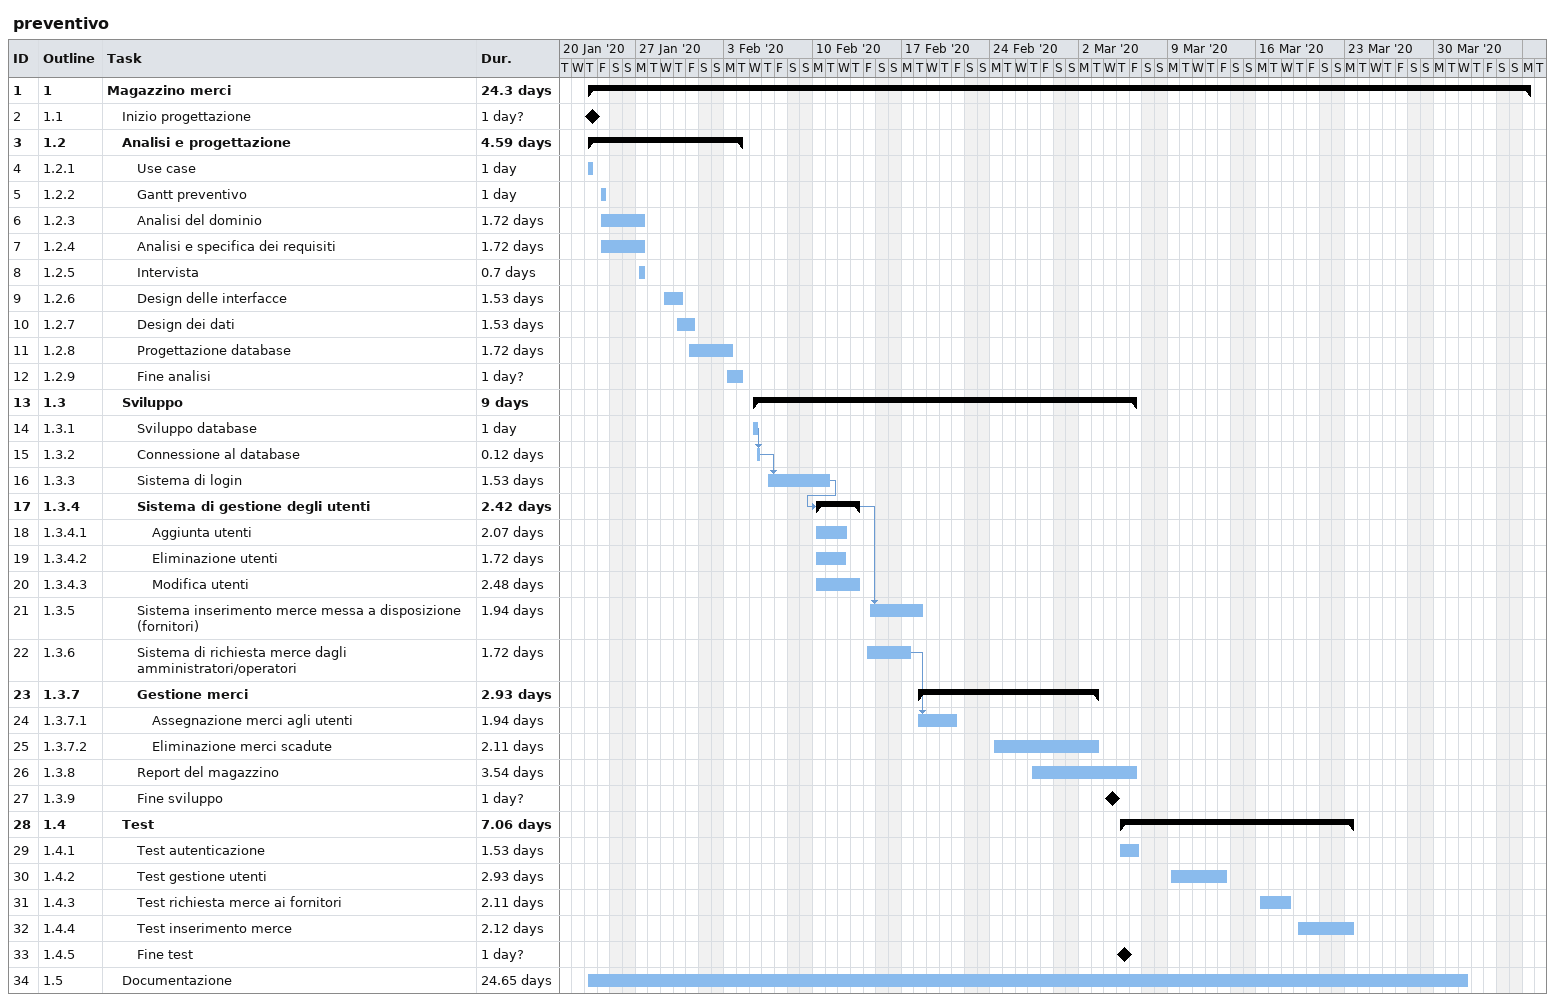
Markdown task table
preventivo

| ID | WBS | Task | Duration | Start | Finish | Predecessors |
|---|---|---|---|---|---|---|
| 1 | 1 | **Magazzino merci** | 24.3d | 2020-01-23 | 2020-04-06 |  |
| 2 | 1.1 | Inizio progettazione | 1d? | 2020-01-23 | 2020-01-23 |  |
| 3 | 1.2 | **Analisi e progettazione** | 4.59d | 2020-01-23 | 2020-02-04 |  |
| 4 | 1.2.1 | Use case | 1d | 2020-01-23 | 2020-01-23 |  |
| 5 | 1.2.2 | Gantt preventivo | 1d | 2020-01-24 | 2020-01-24 |  |
| 6 | 1.2.3 | Analisi del dominio | 1.72d | 2020-01-24 | 2020-01-27 |  |
| 7 | 1.2.4 | Analisi e specifica dei requisiti | 1.72d | 2020-01-24 | 2020-01-27 |  |
| 8 | 1.2.5 | Intervista | 0.7d | 2020-01-27 | 2020-01-27 |  |
| 9 | 1.2.6 | Design delle interfacce | 1.53d | 2020-01-29 | 2020-01-30 |  |
| 10 | 1.2.7 | Design dei dati | 1.53d | 2020-01-30 | 2020-01-31 |  |
| 11 | 1.2.8 | Progettazione database | 1.72d | 2020-01-31 | 2020-02-03 |  |
| 12 | 1.2.9 | Fine analisi | 1d? | 2020-02-03 | 2020-02-04 |  |
| 13 | 1.3 | **Sviluppo** | 9d | 2020-02-05 | 2020-03-06 |  |
| 14 | 1.3.1 | Sviluppo database | 1d | 2020-02-05 | 2020-02-05 |  |
| 15 | 1.3.2 | Connessione al database | 0.12d | 2020-02-05 | 2020-02-05 | 14 |
| 16 | 1.3.3 | Sistema di login | 1.53d | 2020-02-06 | 2020-02-11 | 15 |
| 17 | 1.3.4 | **Sistema di gestione degli utenti** | 2.42d | 2020-02-10 | 2020-02-13 | 16 |
| 18 | 1.3.4.1 | Aggiunta utenti | 2.07d | 2020-02-10 | 2020-02-12 |  |
| 19 | 1.3.4.2 | Eliminazione utenti | 1.72d | 2020-02-10 | 2020-02-12 |  |
| 20 | 1.3.4.3 | Modifica utenti | 2.48d | 2020-02-10 | 2020-02-13 |  |
| 21 | 1.3.5 | Sistema inserimento merce messa a disposizione (fornitori) | 1.94d | 2020-02-14 | 2020-02-18 | 17 |
| 22 | 1.3.6 | Sistema di richiesta merce dagli amministratori/operatori | 1.72d | 2020-02-14 | 2020-02-17 |  |
| 23 | 1.3.7 | **Gestione merci** | 2.93d | 2020-02-18 | 2020-03-03 |  |
| 24 | 1.3.7.1 | Assegnazione merci agli utenti | 1.94d | 2020-02-18 | 2020-02-21 | 22 |
| 25 | 1.3.7.2 | Eliminazione merci scadute | 2.11d | 2020-02-24 | 2020-03-03 |  |
| 26 | 1.3.8 | Report del magazzino | 3.54d | 2020-02-27 | 2020-03-06 |  |
| 27 | 1.3.9 | Fine sviluppo | 1d? | 2020-03-04 | 2020-03-04 |  |
| 28 | 1.4 | **Test** | 7.06d | 2020-03-05 | 2020-03-23 |  |
| 29 | 1.4.1 | Test autenticazione | 1.53d | 2020-03-05 | 2020-03-06 |  |
| 30 | 1.4.2 | Test gestione utenti | 2.93d | 2020-03-09 | 2020-03-13 |  |
| 31 | 1.4.3 | Test richiesta merce ai fornitori | 2.11d | 2020-03-16 | 2020-03-18 |  |
| 32 | 1.4.4 | Test inserimento merce | 2.12d | 2020-03-19 | 2020-03-23 |  |
| 33 | 1.4.5 | Fine test | 1d? | 2020-03-05 | 2020-03-05 |  |
| 34 | 1.5 | Documentazione | 24.65d | 2020-01-23 | 2020-04-01 |  |
